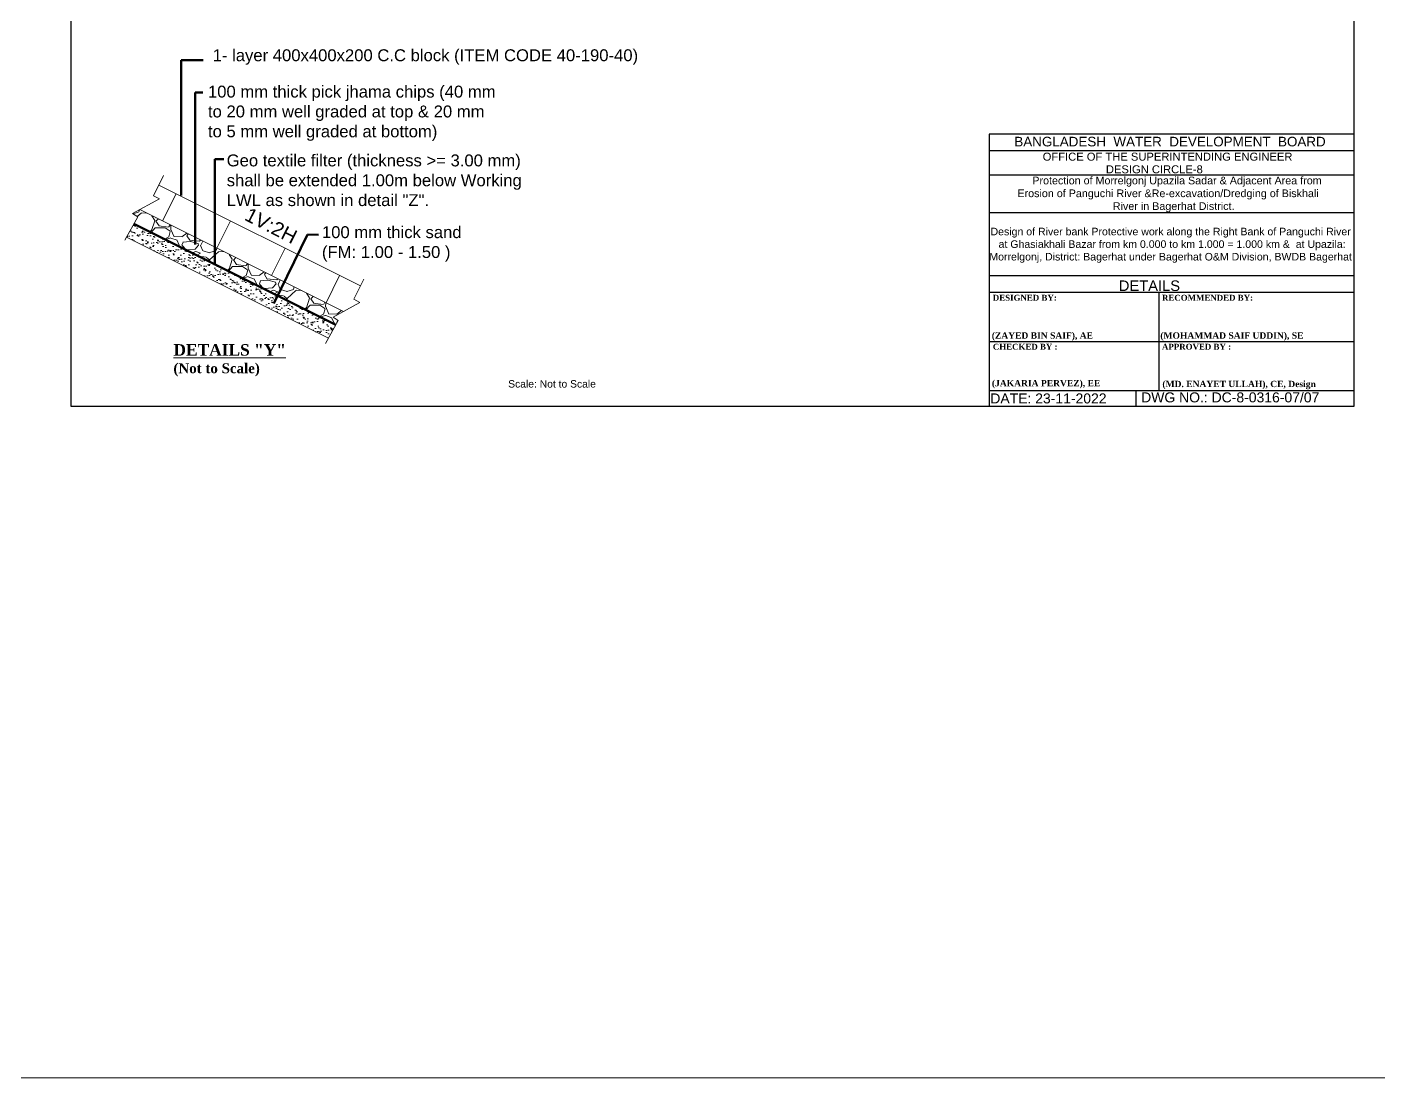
# Model space of a CAD drawing. Header units: inches. Extents: x 64995 to 402236, y -100918 to 204355.
# Drawn here: x 176936 to 188646, y -89368 to -80263 of the extents above; entities that cross this region are included whole.
import ezdxf
from ezdxf.enums import TextEntityAlignment as Align

# ---------------------------------------------------------------- set-up
doc = ezdxf.new("R2010")
doc.units = ezdxf.units.IN
doc.header["$LTSCALE"] = 7
doc.header["$MEASUREMENT"] = 0
doc.layers.add('Cross Section Labels', color=7, linetype='Continuous', lineweight=9)
doc.layers.add('Layer1', color=7, linetype='Continuous', lineweight=13)
doc.layers.add('LINE', color=7, linetype='Continuous')
doc.styles.add('Kazi_T_H', font='timesbd.ttf')
doc.styles.get("Standard").update_dxf_attribs({"font": 'arial.ttf'})
doc.dimstyles.get("Standard").update_dxf_attribs({"dimtxt": 0.18, "dimasz": 0.18, "dimexe": 0.18, "dimexo": 0.0625, "dimgap": 0.09, "dimtad": 0, "dimtih": 1, "dimtoh": 1, "dimdec": 4, "dimzin": 0, "dimdsep": 46, "dimtxsty": 'Standard', "dimcen": 0.09, "dimadec": 0, "dimazin": 0, "dimtfac": 1, "dimtdec": 4, "dimtofl": 0, "dimtmove": 0, "dimatfit": 3, "dimfxl": 1, "dimtolj": 1, "dimtzin": 0, "dimarcsym": 0})

msp = doc.modelspace()

# ---------------------------------------------------------------- hatches: boundary and pattern name
at = {"linetype": 'ByBlock', "lineweight": 13, "ltscale": 0.5}
h = msp.add_hatch(dxfattribs=at)
h.set_pattern_fill('GRAVEL', color=256, scale=13.2, style=0)
h.set_pattern_definition([(228.0128, (194177.2539507989, -75450.46097339189), (-2682.242279098274, -3017.523707815661), [45.10717200000001, -4465.626]), (184.9697, (194147.0787507985, -75483.98897339229), (4023.366508415645, 335.2776339511445), [77.40545999999999, -7663.128000000001]), (132.5104, (194069.9643507991, -75490.69457339228), (3352.797560419784, -3688.083602604775), [54.579624, -5403.3804]), (267.2737, (193939.2051507998, -75574.51457339257), (335.2785441493187, 6705.59784224437), [70.48866, -6978.3648]), (292.8337, (193935.8523507956, -75644.92337339243), (-1676.404759326251, 4023.362287566747), [69.11968800000004, -6842.853600000003]), (357.2737, (193962.6747507993, -75708.6265733923), (-6705.59784224437, 335.2785441493191), [70.48866, -6978.3648]), (37.6942, (194033.0835507978, -75711.9793733923), (-4358.642753683673, -3352.797011122007), [93.21760800000001, -9228.529200000004]), (72.2553, (194106.8451508004, -75654.98177339241), (2346.96469464167, 7376.162139196806), [88.00704000000006, -8712.699600000004]), (121.4296, (194133.6675507966, -75571.16177339258), (-2682.240691054912, 4358.634873116395), [70.72731600000004, -7002.006000000006]), (175.2364, (194096.7867507953, -75510.81137339224), (3688.077103003189, -335.2768534791926), [80.74611599999923, -3956.554799999958]), (222.3974, (194016.3195507992, -75504.10577339225), (-4023.360121075642, -3688.07520188408), [104.422296, -10337.8176]), (138.8141, (194271.1323507968, -75577.8673733921), (-2346.958504997665, 2011.676905540369), [35.64066, -3528.4392]), (171.4692, (194244.3099507932, -75554.39777339215), (4358.633346618066, -670.5616896060322), [67.80602399999923, -6712.807199999918]), (225, (194177.2539507989, -75544.33937339217), (-7.034373084024995e-14, -335.2797714684261), [47.41558800000001, -426.74148]), (203.1986, (194153.7843507994, -75504.10577339225), (1676.40565297799, 670.562940208427), [25.53421200000001, -2527.8792]), (291.8014, (194130.3147507999, -75514.16417339223), (-335.2802352100752, 1005.840647952606), [36.11071200000001, -1769.433600000001]), (30.9638, (194143.7259507943, -75547.69217339216), (1005.838938034686, 670.560522543193), [58.65023999999936, -1896.351599999979]), (161.5651, (194194.0179507975, -75517.51697339222), (670.5603059998897, -335.2795013653902), [42.40988400000001, -1017.8388]), (16.38950000000001, (193935.8523507956, -75514.16417339223), (3352.801849843955, 1005.83790779575), [59.411616, -5881.7616]), (70.3462, (193992.8499507997, -75497.40017339226), (-1341.116262905299, -3688.074784487941), [49.84306800000002, -4934.450400000002]), (293.1986, (194194.0179507975, -75450.46097339189), (-670.562940208427, 1676.40565297799), [51.06816000000001, -2502.350400000001]), (343.6105, (194214.1347508002, -75497.40017339226), (-3352.801849843955, 1005.837907795751), [59.41161599999936, -5881.761599999946]), (339.444, (193935.8523507956, -75722.03777339228), (-1676.40208088178, 670.5591863586183), [57.29262, -2807.3364]), (294.7751, (193989.4971507955, -75742.15457339224), (-1676.396093278743, 3688.078287452681), [48.00470399999957, -4752.475199999951]), (66.80140000000002, (194197.3707507942, -75785.74097339215), (670.5629402084276, 1676.40565297799), [51.06816000000001, -2502.3504]), (17.35400000000001, (194217.4875507969, -75738.80177339225), (-4358.640235205516, -1341.117977179944), [56.20335599999999, -5564.116799999999]), (69.444, (194033.0835507978, -75785.74097339215), (-670.5591863586192, -1676.40208088178), [28.64637600000001, -2835.993600000001]), (101.3098999999998, (194177.2539507989, -75785.74097339215), (-335.27834510113, 1341.115704839146), [17.09597999999994, -1692.503999999994]), (165.9638, (194173.9011507947, -75768.97697339219), (1005.840706820027, -335.2794197443207), [69.119688, -1313.2746]), (186.0090000000001, (194106.8451508004, -75752.21297339222), (3352.79505586449, 335.2792170483174), [64.05524400000002, -6341.464800000002]), (303.6901, (194143.7259507943, -75577.8673733921), (-335.2801150125548, 670.5593530986029), [48.35476800000001, -1160.51496]), (353.1572, (194170.548350798, -75618.10097339249), (5699.762357076932, -670.563003218439), [84.42152399999998, -8357.712]), (60.94540000000001, (194254.3683507983, -75628.15937339247), (-1341.11688028944, -2346.954404630105), [34.51905600000001, -3417.400800000001]), (90, (194271.1323507968, -75597.98417339253), (-335.28, 335.28), [20.1168, -315.1632]), (120.2564, (194100.1395507995, -75742.15457339224), (1341.117157622367, -2346.958816287039), [46.578444, -4611.274800000001]), (48.01279999999999, (194076.6699508, -75701.92097339232), (2682.242279098274, 3017.523707815662), [90.214476, -4420.521600000002]), (0, (194137.0203507934, -75634.86497339245), (335.28, 335.28), [87.17280000000002, -248.1072000000001]), (325.3048, (194224.1931507979, -75634.86497339245), (-3352.794190805888, 2346.960223143989), [53.01252000000001, -5248.227600000001]), (254.0546, (194267.7795508001, -75665.0401733924), (-335.2808553205947, -1341.123194822879), [48.81742800000001, -2392.064400000001]), (207.646, (194254.3683507983, -75711.9793733923), (-6370.317762471, -3352.802108663488), [79.48313999999999, -7868.85]), (175.4261, (194183.9595507998, -75748.86017339223), (-4358.641003826672, 335.2783778809689), [84.08782799999913, -8324.685599999912]), (175.4261, (194183.9595507998, -75748.86017339223), (-4358.641003826672, 335.2783778809689), [84.08782799999913, -8324.685599999912])])
h.paths.add_polyline_path([(177911.7454342339, -81844.88596738514), (177849.7093282212, -81878.68089161033), (177894.7620964292, -81907.80620990938), (177861.7505830396, -81967.46902830258), (179610.5235557649, -82841.85551466711), (179631.2124448139, -82804.46378968621), (179586.1596765984, -82775.33847138716), (179675.4100196902, -82726.71826010908)])
at = {"linetype": 'ByBlock', "lineweight": 18, "ltscale": 0.5}
h = msp.add_hatch(dxfattribs=at)
h.set_pattern_fill('AR-SAND', color=256, scale=1.32, style=0)
h.set_pattern_definition([(37.49999999999999, (193935.8523507956, -75785.74097339215), (-2.11204131069894, 64.6025473274732), [0, -50.96256000000001, 0, -56.99760000000001, 0, -54.48300000000002]), (7.500000000000004, (193935.8523507956, -75785.74097339215), (59.33707337421635, 94.62091327502277), [0, -27.49295999999999, 0, -45.93335999999999, 0, -17.6022]), (327.5, (193894.6129108015, -75785.74097339215), (104.4109928718725, 0.1897083775680312), [0, -16.764, 0, -60.35040000000001, 0, -78.79080000000002]), (317.5, (193894.6129108015, -75785.74097339215), (100.7894517263432, 29.42667066995254), [0, -8.382000000000001, 0, -39.56304, 0, -45.26280000000001])])
h.paths.add_polyline_path([(179546.5620703343, -82957.4552584599), (179610.5235557649, -82841.85551466711), (177861.7505830396, -81967.46902830258), (177797.7890975941, -82083.0687720949)])

# ---------------------------------------------------------------- linework, layer by layer
at = {"linetype": 'ByBlock', "lineweight": 13, "ltscale": 0.5}
for p, q in [((179824.3613582049, -82506.03295633767), (178076.5264244098, -81632.11548943922)), ((179675.4100196902, -82726.71826010908), (177911.7454342339, -81844.8859673856)), ((179546.5620703343, -82957.4552584599), (177797.7890975941, -82083.0687720949))]:
    msp.add_line(p, q, dxfattribs=at)
at = {"linetype": 'ByBlock', "lineweight": 18, "ltscale": 0.5}
for p, q in [((178108.5155000109, -81943.2710002783), (178226.5798892248, -81707.14222185465)), ((178580.7730568592, -82179.39977870288), (178698.8374460731, -81943.2710002783)), ((179053.0306137074, -82415.52855712699), (179171.0950029213, -82179.39977870334)), ((179525.2881705556, -82651.6573355511), (179643.3525597695, -82415.52855712746))]:
    msp.add_line(p, q, dxfattribs=at)
at = {"linetype": 'ByBlock', "lineweight": 60, "ltscale": 0.5}
msp.add_line((179610.5235557649, -82841.85551466711), (177861.7505830396, -81967.46902830258), dxfattribs=at)
at = {"linetype": 'ByBlock', "lineweight": 18, "ltscale": 0.5}
for points in [[(177783.4349408988, -82109.01152225316), (177894.7620964292, -81907.80620990938), (177849.7093282212, -81878.68089161033), (178082.9744488243, -81751.60687647539), (178029.9587765131, -81725.13192622701), (178117.4355952237, -81550.40156413161)], [(179519.8852892909, -83005.66910203046), (179631.2124448139, -82804.46378968621), (179586.1596765984, -82775.33847138716), (179819.4247972164, -82648.26445625129), (179766.4091249052, -82621.78950600291), (179853.8859435935, -82447.0591439075)]]:
    msp.add_lwpolyline(points, dxfattribs=at)
at = {"layer": 'Cross Section Labels'}
for p in [(188426.8082609195, -81190.59548693357), (185268.2456547263, -83549.40256946965)]:
    msp.add_line(p, (188426.8082609195, -83549.40256946965), dxfattribs=at)
msp.add_lwpolyline([(64995.45126715139, -70446.34121989971), (198816.0761300749, -70446.34121989971), (198816.0761300749, -89368.45625065814), (64995.45126715139, -89368.45625065814)], close=True, dxfattribs=at)
at = {"layer": 'Layer1', "color": 7, "lineweight": 30}
msp.add_lwpolyline([(186062.5941042919, -83549.40256946965), (177316.9002357069, -83549.40256946965), (177316.9002357069, -75813.2280011453), (188426.8082609195, -75813.2280011453), (188426.8082609195, -81901.72151645843), (188426.8082609195, -83297.1795647681), (188426.8082609195, -83549.40256946965)], close=True, dxfattribs=at)
at = {"layer": 'LINE', "color": 0, "linetype": 'ByBlock', "lineweight": -3, "ltscale": 0.5}
for p, q in [((188426.8082609195, -81190.59548693357), (185268.2456547263, -81190.59548693357)), ((185268.2456547263, -81190.59548693357), (185268.2456547263, -83549.40256946965)), ((188426.8082609195, -81335.17327426288), (185268.2456547263, -81335.17327426288)), ((188426.8082609195, -81546.97388662402), (185268.2456547263, -81546.9738866237)), ((188426.8082609195, -81873.39024955027), (185268.2456547263, -81873.39024955027)), ((188426.8082609195, -82419.01462821843), (185268.2456547263, -82419.01462821843)), ((188426.8082609195, -82562.18819834039), (185268.2456547263, -82562.18819834039)), ((186740.6774521227, -83411.09279308301), (186740.6774521227, -82562.18819834039)), ((185268.2456547263, -82986.64049571153), (188426.8082609195, -82986.64049571153)), ((185268.2456547263, -83411.09279308301), (188426.8082609195, -83411.09279308301)), ((186541.2548850107, -83549.40256946965), (186541.2548850107, -83411.09279308301))]:
    msp.add_line(p, q, dxfattribs=at)

# ---------------------------------------------------------------- texts
at = {"insert": (186841.0025889463, -82153.49463056032), "char_height": 65.45705184596609, "width": 3174.32584218008, "attachment_point": 5}
msp.add_mtext('Design of River bank Protective work along the Right Bank of Panguchi River^J at Ghasiakhali Bazar from km 0.000 to km 1.000 = 1.000 km &  at Upazila: Morrelgonj, District: Bagerhat under Bagerhat O&M Division, BWDB Bagerhat', dxfattribs=at)
at = {"layer": 'LINE', "color": 0, "linetype": 'ByBlock', "lineweight": -3, "ltscale": 0.5}
for s, height, p in [('BANGLADESH  WATER  DEVELOPMENT  BOARD', 83.12493139970913, (186835.8298722479, -81296.86106956791)), ('OFFICE OF THE SUPERINTENDING ENGINEER', 69.33155327722233, (186814.4290520227, -81420.60141789944)), ('DESIGN CIRCLE-8', 69.33155327722233, (186700.062234695, -81530.116027764))]:
    msp.add_text(s, height=height, dxfattribs=at).set_placement(p, align=Align.CENTER)
at = {"layer": 'LINE', "color": 7, "lineweight": 13, "ltscale": 0.5}
msp.add_text('1V:2H', height=122.5125, rotation=332.9935993284867, dxfattribs=at).set_placement((178810.1271809433, -81929.8707243927))
at = {"layer": 'LINE', "lineweight": 50, "ltscale": 0.5}
msp.add_text('DETAILS', height=91.1214700214922, dxfattribs=at).set_placement((186657.3777557759, -82549.55768660773), align=Align.CENTER)
at = {"layer": 'LINE', "color": 0, "linetype": 'ByBlock', "lineweight": -3, "ltscale": 0.5, "style": 'Kazi_T_H'}
for s, p in [('DESIGNED BY:', (185301.0748509468, -82633.49618429893)), ('RECOMMENDED BY:', (186766.1445899668, -82633.49618429893)), ('CHECKED BY :', (185301.0748509468, -83057.94848166974)), ('APPROVED BY :', (186766.1445899668, -83057.94848166974))]:
    msp.add_text(s, height=50.93427568454688, dxfattribs=at).set_placement(p)
at = {"layer": 'LINE', "lineweight": 50, "ltscale": 0.5, "style": 'Kazi_T_H'}
for s, p in [('(ZAYED BIN SAIF), AE', (185291.6868427525, -82962.57672169546)), ('(MOHAMMAD SAIF UDDIN), SE ', (186751.962246018, -82962.87778035103)), ('(JAKARIA PERVEZ), EE', (185292.9708111197, -83375.66148026778)), ('(MD. ENAYET ULLAH), CE, Design ', (186769.7812613086, -83382.4762186986))]:
    msp.add_text(s, height=54.70250520042477, dxfattribs=at).set_placement(p)
at = {"layer": 'LINE', "color": 0, "linetype": 'ByBlock', "lineweight": -3, "ltscale": 0.5}
for s, p in [('DATE: 23-11-2022', (185279.2351973213, -83523.7225536376)), ('DWG NO.: DC-8-0316-07/07', (186585.8291783551, -83514.82512537339))]:
    msp.add_text(s, height=86.44361024186914, dxfattribs=at).set_placement(p)
at = {"layer": 'LINE', "color": 7, "lineweight": 13, "ltscale": 0.5, "attachment_point": 1}
for s, insert, char_height, width in [('1- layer 400x400x200 C.C block (ITEM CODE 40-190-40)', (178543.3422429883, -80455.61543947028), 103.1933432683296, 3965.808447653468), ('100 mm thick pick jhama chips (40 mm\\Pto 20 mm well graded at top & 20 mm \\Pto 5 mm well graded at bottom) ', (178502.7684101705, -80770.5899458892), 103.1933432683296, 3965.808447653468), ('Geo textile filter (thickness >= 3.00 mm)\\Pshall be extended 1.00m below Working\\PLWL as shown in detail "Z".', (178664.9568166006, -81366.83582683012), 103.1933432683296, 3965.808447653468), ('100 mm thick sand \\P(FM: 1.00 - 1.50 )', (179489.9527651016, -81988.48168528837), 103.1933432683296, 3965.808447653468), ('{\\fTimes New Roman|b1|i0|c0|p18;\\H1.432x;\\LDETAILS "Y"\\P\\H0.8606x;\\l(Not to Scale)}', (178203.5254098717, -83010.1479488454), 69.62532631807711, 1094.491599430528)]:
    msp.add_mtext(s, dxfattribs=dict(at, insert=insert, char_height=char_height, width=width))
at = {"layer": 'LINE', "color": 0, "linetype": 'ByBlock', "lineweight": -3, "ltscale": 0.5, "insert": (185178.0969448129, -81559.12781243041), "char_height": 66.55829114613343, "width": 3423.336657862284, "attachment_point": 1}
msp.add_mtext('                  {\\C7;Protection of Morrelgonj Upazila Sadar & Adjacent Area from \\P             Erosion of Panguchi River &Re-excavation/Dredging of Biskhali\\P                                             River in Bagerhat District.}', dxfattribs=at)
at = {"layer": 'LINE', "color": 7, "linetype": 'ByBlock', "lineweight": 30, "ltscale": 0.5, "insert": (181103.2710089106, -83322.46805412241), "char_height": 63.96153786336425, "width": 1343.449085721054, "attachment_point": 1}
msp.add_mtext('Scale: Not to Scale', dxfattribs=at)

# ---------------------------------------------------------------- leaders
at = {"layer": 'LINE', "color": 7, "lineweight": 13, "ltscale": 0.5}
for points in [[(178269.8603680003, -81721.30414696608), (178269.8603680003, -80550.69506136666), (178460.7124225143, -80550.69506136666)], [(178392.0349199791, -82145.67387272383), (178392.0349199791, -80831.11475145456), (178459.0043600667, -80831.11475145456)], [(178561.5416415874, -82316.39564292144), (178561.5416415874, -81408.80183078686), (178641.2799004409, -81408.80183078686)], [(179073.3546684552, -82656.94567170239), (179365.1249578241, -82061.30506853166), (179461.5288384277, -82064.33135581075)]]:
    msp.add_leader(points, dimstyle='Standard', override={"dimtxt": 0.9, "dimasz": 0.7, "dimclrd": 7, "dimclre": 7, "dimclrt": 7, "dimlwd": 65535, "dimlwe": 65535}, dxfattribs=at)

doc.saveas('drawing.dxf')
